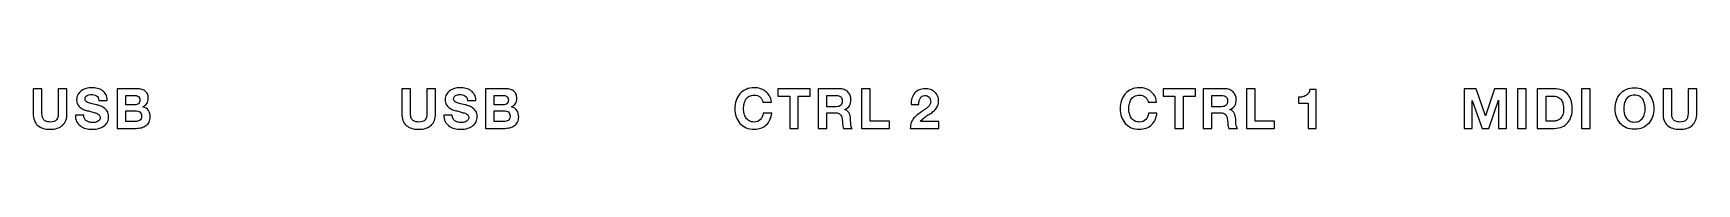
# Model space of a CAD drawing. Header units: millimetres. Extents: x -172 to 211, y 60 to 70.
# Drawn here: x -171.8 to 17.4, y 62.9 to 67.6 of the extents above; entities that cross this region are included whole.
import ezdxf

# ---------------------------------------------------------------- set-up
doc = ezdxf.new("R2010")
doc.units = ezdxf.units.MM
doc.layers.add('CUT', color=7, linetype='Continuous')

msp = doc.modelspace()

# ---------------------------------------------------------------- linework, layer by layer
at = {"layer": 'CUT'}
for points in [[(-170.85, 64.7), (-170.85, 67.5), (-171.84, 67.5), (-171.84, 64.7)], [(-168, 64.7), (-168, 67.5), (-168.99, 67.5), (-168.99, 64.7)], [(-162.3, 67.5), (-162.3, 63), (-160.12, 63)], [(-160.18, 67.5), (-162.3, 67.5)], [(-161.31, 65.68), (-161.31, 66.73), (-160.38, 66.73)], [(-128.92, 64.7), (-128.92, 67.5), (-129.91, 67.5), (-129.91, 64.7)], [(-126.07, 64.7), (-126.07, 67.5), (-127.06, 67.5), (-127.06, 64.7)], [(-120.38, 67.5), (-120.38, 63), (-118.19, 63)], [(-118.26, 67.5), (-120.38, 67.5)], [(-119.39, 65.68), (-119.39, 66.73), (-118.46, 66.73)], [(-85.78, 66.67), (-85.78, 63), (-84.8, 63), (-84.8, 66.67), (-83.45, 66.67), (-83.45, 67.5), (-87.13, 67.5), (-87.13, 66.67), (-85.78, 66.67)], [(-82.55, 67.5), (-82.55, 63), (-81.56, 63), (-81.56, 64.76), (-80.57, 64.76)], [(-80.13, 67.5), (-82.55, 67.5)], [(-81.56, 65.46), (-81.56, 66.73), (-80.48, 66.73)], [(-77.62, 67.5), (-77.62, 63), (-74.44, 63), (-74.44, 63.83), (-76.63, 63.83), (-76.63, 67.5), (-77.62, 67.5)], [(-41.96, 66.67), (-41.96, 63), (-40.97, 63), (-40.97, 66.67), (-39.62, 66.67), (-39.62, 67.5), (-43.31, 67.5), (-43.31, 66.67), (-41.96, 66.67)], [(-38.73, 67.5), (-38.73, 63), (-37.74, 63), (-37.74, 64.76), (-36.75, 64.76)], [(-36.3, 67.5), (-38.73, 67.5)], [(-37.74, 65.46), (-37.74, 66.73), (-36.65, 66.73)], [(-33.8, 67.5), (-33.8, 63), (-30.62, 63), (-30.62, 63.83), (-32.81, 63.83), (-32.81, 67.5), (-33.8, 67.5)], [(-27.9, 66.54), (-27.9, 65.86), (-26.79, 65.86), (-26.79, 63), (-25.89, 63)], [(-25.89, 63), (-25.89, 67.41), (-26.61, 67.41)], [(-9.07, 67.5), (-9.07, 63), (-8.14, 63), (-8.14, 66.16), (-8.13, 66.16), (-7.02, 63), (-6.26, 63), (-5.16, 66.19), (-5.15, 66.19), (-5.15, 63), (-4.22, 63), (-4.22, 67.5), (-5.61, 67.5), (-6.61, 64.41), (-6.62, 64.41), (-7.67, 67.5), (-9.07, 67.5)], [(-2.97, 67.5), (-2.97, 63), (-1.98, 63), (-1.98, 67.5), (-2.97, 67.5)], [(-0.73, 67.5), (-0.73, 63), (1.21, 63)], [(1.21, 67.5), (-0.73, 67.5)], [(0.26, 63.83), (0.26, 66.67), (0.96, 66.67)], [(4.31, 67.5), (4.31, 63), (5.3, 63), (5.3, 67.5), (4.31, 67.5)], [(14.56, 64.7), (14.56, 67.5), (13.57, 67.5), (13.57, 64.7)], [(17.41, 64.7), (17.41, 67.5), (16.42, 67.5), (16.42, 64.7)], [(-166.09, 64.49), (-167.05, 64.49)], [(-164.37, 66.16), (-163.42, 66.16)], [(-160.31, 65.68), (-161.31, 65.68)], [(-161.31, 63.77), (-161.31, 65), (-160.23, 65)], [(-124.17, 64.49), (-125.13, 64.49)], [(-122.45, 66.16), (-121.49, 66.16)], [(-118.38, 65.68), (-119.39, 65.68)], [(-119.39, 63.77), (-119.39, 65), (-118.31, 65)], [(-88.83, 65.99), (-87.87, 65.99)], [(-87.83, 64.73), (-88.79, 64.73)], [(-80.48, 65.46), (-81.56, 65.46)], [(-79.52, 65.12), (-79.52, 65.13)], [(-71.96, 65.72), (-71.1, 65.72)], [(-45, 65.99), (-44.05, 65.99)], [(-44.01, 64.73), (-44.97, 64.73)], [(-36.65, 65.46), (-37.74, 65.46)], [(-35.7, 65.12), (-35.7, 65.13)], [(-160.25, 63.77), (-161.31, 63.77)], [(-118.33, 63.77), (-119.39, 63.77)], [(-79.67, 63), (-78.68, 63)], [(-72.06, 63), (-68.82, 63), (-68.82, 63.77), (-70.9, 63.77)], [(-35.84, 63), (-34.85, 63)], [(1.14, 63.83), (0.26, 63.83)]]:
    msp.add_lwpolyline(points, dxfattribs=at)
for points, knots in [([(-163.42, 66.16), (-163.42, 66.42), (-163.47, 66.64), (-163.56, 66.82), (-163.66, 67.01), (-163.8, 67.16), (-163.96, 67.27), (-164.13, 67.39), (-164.32, 67.48), (-164.54, 67.53), (-164.76, 67.58), (-164.98, 67.61), (-165.22, 67.61), (-165.42, 67.61), (-165.62, 67.58), (-165.82, 67.53), (-166.02, 67.47), (-166.21, 67.39), (-166.37, 67.27), (-166.52, 67.16), (-166.65, 67.02), (-166.75, 66.85), (-166.85, 66.68), (-166.9, 66.48), (-166.9, 66.25), (-166.9, 66.04), (-166.86, 65.86), (-166.78, 65.72), (-166.71, 65.57), (-166.6, 65.45), (-166.48, 65.36), (-166.35, 65.26), (-166.21, 65.18), (-166.05, 65.12), (-165.89, 65.06), (-165.73, 65.01), (-165.56, 64.97)], [0, 0, 0, 0, 1, 1, 1, 2, 2, 2, 3, 3, 3, 4, 4, 4, 5, 5, 5, 6, 6, 6, 7, 7, 7, 8, 8, 8, 9, 9, 9, 10, 10, 10, 11, 11, 11, 12, 12, 12, 12]), ([(-164.6, 65.65), (-164.88, 65.72), (-165.11, 65.78), (-165.28, 65.82), (-165.46, 65.87), (-165.6, 65.92), (-165.69, 65.96), (-165.79, 66.01), (-165.86, 66.06), (-165.89, 66.11), (-165.93, 66.17), (-165.94, 66.24), (-165.94, 66.33), (-165.94, 66.42), (-165.92, 66.5), (-165.88, 66.57), (-165.84, 66.63), (-165.78, 66.68), (-165.72, 66.72), (-165.65, 66.77), (-165.58, 66.8), (-165.5, 66.81), (-165.42, 66.83), (-165.34, 66.84), (-165.26, 66.84), (-165.14, 66.84), (-165.03, 66.83), (-164.93, 66.81), (-164.82, 66.79), (-164.73, 66.75), (-164.65, 66.7), (-164.57, 66.65), (-164.51, 66.58), (-164.46, 66.49), (-164.41, 66.4), (-164.38, 66.29), (-164.37, 66.16)], [0, 0, 0, 0, 1, 1, 1, 2, 2, 2, 3, 3, 3, 4, 4, 4, 5, 5, 5, 6, 6, 6, 7, 7, 7, 8, 8, 8, 9, 9, 9, 10, 10, 10, 11, 11, 11, 12, 12, 12, 12]), ([(-160.38, 66.73), (-160.3, 66.73), (-160.21, 66.72), (-160.13, 66.71), (-160.05, 66.69), (-159.97, 66.67), (-159.91, 66.63), (-159.85, 66.59), (-159.8, 66.54), (-159.76, 66.47), (-159.72, 66.41), (-159.7, 66.32), (-159.7, 66.21), (-159.7, 66.03), (-159.76, 65.89), (-159.87, 65.8), (-159.99, 65.72), (-160.13, 65.68), (-160.31, 65.68)], [0, 0, 0, 0, 1, 1, 1, 2, 2, 2, 3, 3, 3, 4, 4, 4, 5, 5, 5, 6, 6, 6, 6]), ([(-159.36, 65.45), (-159.16, 65.54), (-159, 65.67), (-158.9, 65.82), (-158.8, 65.97), (-158.75, 66.16), (-158.75, 66.38), (-158.75, 66.59), (-158.78, 66.77), (-158.85, 66.91), (-158.92, 67.06), (-159.02, 67.17), (-159.14, 67.26), (-159.27, 67.34), (-159.42, 67.41), (-159.6, 67.44), (-159.77, 67.48), (-159.97, 67.5), (-160.18, 67.5)], [0, 0, 0, 0, 1, 1, 1, 2, 2, 2, 3, 3, 3, 4, 4, 4, 5, 5, 5, 6, 6, 6, 6]), ([(-121.49, 66.16), (-121.49, 66.42), (-121.54, 66.64), (-121.64, 66.82), (-121.74, 67.01), (-121.87, 67.16), (-122.04, 67.27), (-122.21, 67.39), (-122.4, 67.48), (-122.62, 67.53), (-122.83, 67.58), (-123.06, 67.61), (-123.29, 67.61), (-123.49, 67.61), (-123.7, 67.58), (-123.9, 67.53), (-124.1, 67.47), (-124.28, 67.39), (-124.44, 67.27), (-124.6, 67.16), (-124.73, 67.02), (-124.83, 66.85), (-124.93, 66.68), (-124.98, 66.48), (-124.98, 66.25), (-124.98, 66.04), (-124.94, 65.86), (-124.86, 65.72), (-124.78, 65.57), (-124.68, 65.45), (-124.55, 65.36), (-124.43, 65.26), (-124.28, 65.18), (-124.13, 65.12), (-123.97, 65.06), (-123.8, 65.01), (-123.63, 64.97)], [0, 0, 0, 0, 1, 1, 1, 2, 2, 2, 3, 3, 3, 4, 4, 4, 5, 5, 5, 6, 6, 6, 7, 7, 7, 8, 8, 8, 9, 9, 9, 10, 10, 10, 11, 11, 11, 12, 12, 12, 12]), ([(-122.68, 65.65), (-122.96, 65.72), (-123.19, 65.78), (-123.36, 65.82), (-123.53, 65.87), (-123.67, 65.92), (-123.77, 65.96), (-123.87, 66.01), (-123.93, 66.06), (-123.97, 66.11), (-124, 66.17), (-124.02, 66.24), (-124.02, 66.33), (-124.02, 66.42), (-124, 66.5), (-123.96, 66.57), (-123.91, 66.63), (-123.86, 66.68), (-123.79, 66.72), (-123.73, 66.77), (-123.66, 66.8), (-123.58, 66.81), (-123.5, 66.83), (-123.42, 66.84), (-123.34, 66.84), (-123.22, 66.84), (-123.1, 66.83), (-123, 66.81), (-122.9, 66.79), (-122.81, 66.75), (-122.73, 66.7), (-122.65, 66.65), (-122.58, 66.58), (-122.53, 66.49), (-122.49, 66.4), (-122.46, 66.29), (-122.45, 66.16)], [0, 0, 0, 0, 1, 1, 1, 2, 2, 2, 3, 3, 3, 4, 4, 4, 5, 5, 5, 6, 6, 6, 7, 7, 7, 8, 8, 8, 9, 9, 9, 10, 10, 10, 11, 11, 11, 12, 12, 12, 12]), ([(-118.46, 66.73), (-118.37, 66.73), (-118.29, 66.72), (-118.2, 66.71), (-118.12, 66.69), (-118.05, 66.67), (-117.99, 66.63), (-117.92, 66.59), (-117.87, 66.54), (-117.84, 66.47), (-117.8, 66.41), (-117.78, 66.32), (-117.78, 66.21), (-117.78, 66.03), (-117.84, 65.89), (-117.95, 65.8), (-118.06, 65.72), (-118.21, 65.68), (-118.38, 65.68)], [0, 0, 0, 0, 1, 1, 1, 2, 2, 2, 3, 3, 3, 4, 4, 4, 5, 5, 5, 6, 6, 6, 6]), ([(-117.43, 65.45), (-117.23, 65.54), (-117.08, 65.67), (-116.97, 65.82), (-116.87, 65.97), (-116.82, 66.16), (-116.82, 66.38), (-116.82, 66.59), (-116.86, 66.77), (-116.92, 66.91), (-116.99, 67.06), (-117.09, 67.17), (-117.22, 67.26), (-117.34, 67.34), (-117.49, 67.41), (-117.67, 67.44), (-117.85, 67.48), (-118.04, 67.5), (-118.26, 67.5)], [0, 0, 0, 0, 1, 1, 1, 2, 2, 2, 3, 3, 3, 4, 4, 4, 5, 5, 5, 6, 6, 6, 6]), ([(-87.87, 65.99), (-87.9, 66.25), (-87.97, 66.48), (-88.09, 66.68), (-88.2, 66.88), (-88.34, 67.05), (-88.52, 67.19), (-88.69, 67.32), (-88.89, 67.43), (-89.11, 67.5), (-89.33, 67.57), (-89.56, 67.61), (-89.81, 67.61), (-90.16, 67.61), (-90.47, 67.55), (-90.74, 67.42), (-91.02, 67.3), (-91.25, 67.13), (-91.44, 66.92), (-91.63, 66.71), (-91.77, 66.45), (-91.87, 66.17), (-91.97, 65.88), (-92.02, 65.57), (-92.02, 65.23), (-92.02, 64.9), (-91.97, 64.6), (-91.87, 64.31), (-91.77, 64.03), (-91.63, 63.78), (-91.44, 63.57), (-91.25, 63.36), (-91.02, 63.2), (-90.74, 63.08), (-90.47, 62.96), (-90.16, 62.9), (-89.81, 62.9), (-89.53, 62.9), (-89.28, 62.94), (-89.05, 63.03), (-88.82, 63.11), (-88.62, 63.23), (-88.44, 63.39), (-88.27, 63.55), (-88.13, 63.74), (-88.03, 63.97), (-87.92, 64.2), (-87.86, 64.45), (-87.83, 64.73)], [0, 0, 0, 0, 1, 1, 1, 2, 2, 2, 3, 3, 3, 4, 4, 4, 5, 5, 5, 6, 6, 6, 7, 7, 7, 8, 8, 8, 9, 9, 9, 10, 10, 10, 11, 11, 11, 12, 12, 12, 13, 13, 13, 14, 14, 14, 15, 15, 15, 16, 16, 16, 16]), ([(-88.79, 64.73), (-88.83, 64.43), (-88.93, 64.19), (-89.1, 64), (-89.27, 63.82), (-89.51, 63.72), (-89.81, 63.72), (-90.03, 63.72), (-90.22, 63.77), (-90.38, 63.85), (-90.53, 63.94), (-90.66, 64.05), (-90.76, 64.2), (-90.85, 64.34), (-90.92, 64.5), (-90.97, 64.68), (-91.01, 64.86), (-91.03, 65.04), (-91.03, 65.23), (-91.03, 65.43), (-91.01, 65.62), (-90.97, 65.8), (-90.92, 65.99), (-90.85, 66.15), (-90.76, 66.3), (-90.66, 66.44), (-90.53, 66.56), (-90.38, 66.65), (-90.22, 66.73), (-90.03, 66.78), (-89.81, 66.78), (-89.69, 66.78), (-89.57, 66.76), (-89.46, 66.72), (-89.35, 66.68), (-89.25, 66.62), (-89.16, 66.55), (-89.07, 66.48), (-89, 66.39), (-88.94, 66.3), (-88.88, 66.2), (-88.85, 66.1), (-88.83, 65.99)], [0, 0, 0, 0, 1, 1, 1, 2, 2, 2, 3, 3, 3, 4, 4, 4, 5, 5, 5, 6, 6, 6, 7, 7, 7, 8, 8, 8, 9, 9, 9, 10, 10, 10, 11, 11, 11, 12, 12, 12, 13, 13, 13, 14, 14, 14, 14]), ([(-80.48, 66.73), (-80.25, 66.73), (-80.08, 66.68), (-79.97, 66.58), (-79.85, 66.48), (-79.8, 66.33), (-79.8, 66.11), (-79.8, 65.88), (-79.85, 65.72), (-79.97, 65.62), (-80.08, 65.51), (-80.25, 65.46), (-80.48, 65.46)], [0, 0, 0, 0, 1, 1, 1, 2, 2, 2, 3, 3, 3, 4, 4, 4, 4]), ([(-79.52, 65.13), (-79.27, 65.23), (-79.09, 65.38), (-78.97, 65.57), (-78.86, 65.76), (-78.81, 65.99), (-78.81, 66.26), (-78.81, 66.43), (-78.84, 66.59), (-78.9, 66.74), (-78.96, 66.89), (-79.05, 67.02), (-79.16, 67.13), (-79.28, 67.25), (-79.42, 67.34), (-79.58, 67.4), (-79.74, 67.47), (-79.92, 67.5), (-80.13, 67.5)], [0, 0, 0, 0, 1, 1, 1, 2, 2, 2, 3, 3, 3, 4, 4, 4, 5, 5, 5, 6, 6, 6, 6]), ([(-71.1, 65.72), (-71.1, 65.83), (-71.09, 65.95), (-71.07, 66.07), (-71.04, 66.19), (-71, 66.3), (-70.95, 66.4), (-70.89, 66.5), (-70.82, 66.58), (-70.73, 66.64), (-70.64, 66.7), (-70.53, 66.73), (-70.4, 66.73), (-70.21, 66.73), (-70.05, 66.67), (-69.92, 66.55), (-69.8, 66.43), (-69.74, 66.26), (-69.74, 66.05), (-69.74, 65.92), (-69.77, 65.8), (-69.83, 65.69), (-69.89, 65.59), (-69.97, 65.49), (-70.06, 65.41), (-70.15, 65.32), (-70.25, 65.25), (-70.36, 65.18), (-70.47, 65.11), (-70.57, 65.04), (-70.67, 64.97), (-70.85, 64.84), (-71.03, 64.71), (-71.2, 64.59), (-71.37, 64.46), (-71.52, 64.32), (-71.65, 64.18), (-71.77, 64.03), (-71.87, 63.86), (-71.95, 63.67), (-72.02, 63.48), (-72.06, 63.26), (-72.06, 63)], [0, 0, 0, 0, 1, 1, 1, 2, 2, 2, 3, 3, 3, 4, 4, 4, 5, 5, 5, 6, 6, 6, 7, 7, 7, 8, 8, 8, 9, 9, 9, 10, 10, 10, 11, 11, 11, 12, 12, 12, 13, 13, 13, 14, 14, 14, 14]), ([(-70.9, 63.77), (-70.8, 63.92), (-70.67, 64.05), (-70.53, 64.17), (-70.38, 64.28), (-70.24, 64.39), (-70.09, 64.48), (-69.93, 64.58), (-69.78, 64.68), (-69.63, 64.78), (-69.49, 64.88), (-69.35, 65), (-69.23, 65.12), (-69.12, 65.24), (-69.02, 65.39), (-68.95, 65.55), (-68.88, 65.71), (-68.84, 65.9), (-68.84, 66.12), (-68.84, 66.33), (-68.88, 66.53), (-68.97, 66.7), (-69.05, 66.87), (-69.16, 67.02), (-69.3, 67.13), (-69.44, 67.25), (-69.6, 67.34), (-69.78, 67.41), (-69.96, 67.47), (-70.15, 67.5), (-70.36, 67.5), (-70.62, 67.5), (-70.86, 67.45), (-71.06, 67.36), (-71.26, 67.27), (-71.43, 67.15), (-71.57, 66.99), (-71.7, 66.82), (-71.8, 66.64), (-71.87, 66.42), (-71.94, 66.2), (-71.97, 65.97), (-71.96, 65.72)], [0, 0, 0, 0, 1, 1, 1, 2, 2, 2, 3, 3, 3, 4, 4, 4, 5, 5, 5, 6, 6, 6, 7, 7, 7, 8, 8, 8, 9, 9, 9, 10, 10, 10, 11, 11, 11, 12, 12, 12, 13, 13, 13, 14, 14, 14, 14]), ([(-44.05, 65.99), (-44.08, 66.25), (-44.15, 66.48), (-44.26, 66.68), (-44.37, 66.88), (-44.52, 67.05), (-44.69, 67.19), (-44.87, 67.32), (-45.06, 67.43), (-45.28, 67.5), (-45.51, 67.57), (-45.74, 67.61), (-45.99, 67.61), (-46.33, 67.61), (-46.64, 67.55), (-46.92, 67.42), (-47.19, 67.3), (-47.42, 67.13), (-47.61, 66.92), (-47.8, 66.71), (-47.95, 66.45), (-48.05, 66.17), (-48.15, 65.88), (-48.2, 65.57), (-48.2, 65.23), (-48.2, 64.9), (-48.15, 64.6), (-48.05, 64.31), (-47.95, 64.03), (-47.8, 63.78), (-47.61, 63.57), (-47.42, 63.36), (-47.19, 63.2), (-46.92, 63.08), (-46.64, 62.96), (-46.33, 62.9), (-45.99, 62.9), (-45.71, 62.9), (-45.46, 62.94), (-45.22, 63.03), (-44.99, 63.11), (-44.79, 63.23), (-44.62, 63.39), (-44.45, 63.55), (-44.31, 63.74), (-44.2, 63.97), (-44.1, 64.2), (-44.03, 64.45), (-44.01, 64.73)], [0, 0, 0, 0, 1, 1, 1, 2, 2, 2, 3, 3, 3, 4, 4, 4, 5, 5, 5, 6, 6, 6, 7, 7, 7, 8, 8, 8, 9, 9, 9, 10, 10, 10, 11, 11, 11, 12, 12, 12, 13, 13, 13, 14, 14, 14, 15, 15, 15, 16, 16, 16, 16]), ([(-44.97, 64.73), (-45, 64.43), (-45.11, 64.19), (-45.28, 64), (-45.45, 63.82), (-45.68, 63.72), (-45.99, 63.72), (-46.21, 63.72), (-46.4, 63.77), (-46.55, 63.85), (-46.71, 63.94), (-46.84, 64.05), (-46.93, 64.2), (-47.03, 64.34), (-47.1, 64.5), (-47.14, 64.68), (-47.19, 64.86), (-47.21, 65.04), (-47.21, 65.23), (-47.21, 65.43), (-47.19, 65.62), (-47.14, 65.8), (-47.1, 65.99), (-47.03, 66.15), (-46.93, 66.3), (-46.84, 66.44), (-46.71, 66.56), (-46.55, 66.65), (-46.4, 66.73), (-46.21, 66.78), (-45.99, 66.78), (-45.87, 66.78), (-45.75, 66.76), (-45.64, 66.72), (-45.53, 66.68), (-45.43, 66.62), (-45.34, 66.55), (-45.25, 66.48), (-45.18, 66.39), (-45.12, 66.3), (-45.06, 66.2), (-45.02, 66.1), (-45, 65.99)], [0, 0, 0, 0, 1, 1, 1, 2, 2, 2, 3, 3, 3, 4, 4, 4, 5, 5, 5, 6, 6, 6, 7, 7, 7, 8, 8, 8, 9, 9, 9, 10, 10, 10, 11, 11, 11, 12, 12, 12, 13, 13, 13, 14, 14, 14, 14]), ([(-36.65, 66.73), (-36.43, 66.73), (-36.26, 66.68), (-36.14, 66.58), (-36.03, 66.48), (-35.97, 66.33), (-35.97, 66.11), (-35.97, 65.88), (-36.03, 65.72), (-36.14, 65.62), (-36.26, 65.51), (-36.43, 65.46), (-36.65, 65.46)], [0, 0, 0, 0, 1, 1, 1, 2, 2, 2, 3, 3, 3, 4, 4, 4, 4]), ([(-35.7, 65.13), (-35.44, 65.23), (-35.26, 65.38), (-35.15, 65.57), (-35.04, 65.76), (-34.98, 65.99), (-34.98, 66.26), (-34.98, 66.43), (-35.01, 66.59), (-35.07, 66.74), (-35.14, 66.89), (-35.22, 67.02), (-35.34, 67.13), (-35.45, 67.25), (-35.59, 67.34), (-35.76, 67.4), (-35.92, 67.47), (-36.1, 67.5), (-36.3, 67.5)], [0, 0, 0, 0, 1, 1, 1, 2, 2, 2, 3, 3, 3, 4, 4, 4, 5, 5, 5, 6, 6, 6, 6]), ([(-26.61, 67.41), (-26.63, 67.24), (-26.68, 67.1), (-26.76, 66.99), (-26.84, 66.88), (-26.94, 66.78), (-27.06, 66.72), (-27.17, 66.65), (-27.3, 66.6), (-27.45, 66.57), (-27.59, 66.54), (-27.74, 66.53), (-27.9, 66.54)], [0, 0, 0, 0, 1, 1, 1, 2, 2, 2, 3, 3, 3, 4, 4, 4, 4]), ([(0.96, 66.67), (1.21, 66.67), (1.41, 66.63), (1.58, 66.56), (1.74, 66.49), (1.88, 66.39), (1.98, 66.26), (2.08, 66.13), (2.15, 65.98), (2.19, 65.8), (2.24, 65.61), (2.26, 65.41), (2.26, 65.18), (2.26, 64.93), (2.23, 64.72), (2.17, 64.55), (2.1, 64.38), (2.02, 64.24), (1.91, 64.13), (1.81, 64.02), (1.69, 63.95), (1.55, 63.9), (1.42, 63.86), (1.28, 63.83), (1.14, 63.83)], [0, 0, 0, 0, 1, 1, 1, 2, 2, 2, 3, 3, 3, 4, 4, 4, 5, 5, 5, 6, 6, 6, 7, 7, 7, 8, 8, 8, 8]), ([(1.21, 63), (1.55, 63), (1.85, 63.06), (2.11, 63.17), (2.36, 63.29), (2.57, 63.45), (2.74, 63.65), (2.91, 63.85), (3.04, 64.09), (3.12, 64.37), (3.21, 64.64), (3.25, 64.95), (3.25, 65.28), (3.25, 65.65), (3.2, 65.97), (3.1, 66.25), (2.99, 66.53), (2.85, 66.76), (2.67, 66.95), (2.48, 67.13), (2.27, 67.27), (2.02, 67.36), (1.77, 67.45), (1.5, 67.5), (1.21, 67.5)], [0, 0, 0, 0, 1, 1, 1, 2, 2, 2, 3, 3, 3, 4, 4, 4, 5, 5, 5, 6, 6, 6, 7, 7, 7, 8, 8, 8, 8]), ([(8.11, 65.23), (8.11, 64.9), (8.16, 64.6), (8.26, 64.31), (8.36, 64.03), (8.51, 63.78), (8.7, 63.57), (8.88, 63.36), (9.12, 63.2), (9.39, 63.08), (9.67, 62.96), (9.98, 62.9), (10.32, 62.9), (10.67, 62.9), (10.98, 62.96), (11.25, 63.08), (11.53, 63.2), (11.76, 63.36), (11.95, 63.57), (12.14, 63.78), (12.28, 64.03), (12.38, 64.31), (12.48, 64.6), (12.53, 64.9), (12.53, 65.23), (12.53, 65.57), (12.48, 65.88), (12.38, 66.17), (12.28, 66.45), (12.14, 66.71), (11.95, 66.92), (11.76, 67.13), (11.53, 67.3), (11.25, 67.42), (10.98, 67.55), (10.67, 67.61), (10.32, 67.61), (9.98, 67.61), (9.67, 67.55), (9.39, 67.42), (9.12, 67.3), (8.88, 67.13), (8.7, 66.92), (8.51, 66.71), (8.36, 66.45), (8.26, 66.17), (8.16, 65.88), (8.11, 65.57), (8.11, 65.23)], [0, 0, 0, 0, 1, 1, 1, 2, 2, 2, 3, 3, 3, 4, 4, 4, 5, 5, 5, 6, 6, 6, 7, 7, 7, 8, 8, 8, 9, 9, 9, 10, 10, 10, 11, 11, 11, 12, 12, 12, 13, 13, 13, 14, 14, 14, 15, 15, 15, 16, 16, 16, 16]), ([(9.1, 65.23), (9.1, 65.43), (9.12, 65.62), (9.16, 65.8), (9.21, 65.99), (9.28, 66.15), (9.38, 66.3), (9.47, 66.44), (9.6, 66.56), (9.75, 66.65), (9.91, 66.73), (10.1, 66.78), (10.32, 66.78), (10.54, 66.78), (10.73, 66.73), (10.89, 66.65), (11.04, 66.56), (11.17, 66.44), (11.27, 66.3), (11.36, 66.15), (11.43, 65.99), (11.48, 65.8), (11.52, 65.62), (11.54, 65.43), (11.54, 65.23), (11.54, 65.04), (11.52, 64.86), (11.48, 64.68), (11.43, 64.5), (11.36, 64.34), (11.27, 64.2), (11.17, 64.05), (11.04, 63.94), (10.89, 63.85), (10.73, 63.77), (10.54, 63.72), (10.32, 63.72), (10.1, 63.72), (9.91, 63.77), (9.75, 63.85), (9.6, 63.94), (9.47, 64.05), (9.38, 64.2), (9.28, 64.34), (9.21, 64.5), (9.16, 64.68), (9.12, 64.86), (9.1, 65.04), (9.1, 65.23)], [0, 0, 0, 0, 1, 1, 1, 2, 2, 2, 3, 3, 3, 4, 4, 4, 5, 5, 5, 6, 6, 6, 7, 7, 7, 8, 8, 8, 9, 9, 9, 10, 10, 10, 11, 11, 11, 12, 12, 12, 13, 13, 13, 14, 14, 14, 15, 15, 15, 16, 16, 16, 16]), ([(-171.84, 64.7), (-171.84, 64.09), (-171.67, 63.63), (-171.33, 63.34), (-171, 63.05), (-170.53, 62.9), (-169.92, 62.9), (-169.32, 62.9), (-168.85, 63.05), (-168.51, 63.34), (-168.17, 63.64), (-168, 64.09), (-168, 64.7)], [0, 0, 0, 0, 1, 1, 1, 2, 2, 2, 3, 3, 3, 4, 4, 4, 4]), ([(-168.99, 64.7), (-168.99, 64.37), (-169.05, 64.12), (-169.19, 63.96), (-169.32, 63.8), (-169.57, 63.72), (-169.92, 63.72), (-170.12, 63.72), (-170.28, 63.75), (-170.4, 63.81), (-170.52, 63.87), (-170.62, 63.94), (-170.68, 64.03), (-170.75, 64.12), (-170.79, 64.22), (-170.81, 64.34), (-170.84, 64.46), (-170.85, 64.58), (-170.85, 64.7)], [0, 0, 0, 0, 1, 1, 1, 2, 2, 2, 3, 3, 3, 4, 4, 4, 5, 5, 5, 6, 6, 6, 6]), ([(-167.05, 64.49), (-167.06, 64.22), (-167.01, 63.98), (-166.9, 63.78), (-166.8, 63.57), (-166.65, 63.41), (-166.48, 63.28), (-166.3, 63.15), (-166.09, 63.05), (-165.86, 62.99), (-165.62, 62.93), (-165.38, 62.9), (-165.14, 62.9), (-164.83, 62.9), (-164.56, 62.93), (-164.33, 63.01), (-164.09, 63.08), (-163.9, 63.18), (-163.74, 63.31), (-163.58, 63.43), (-163.46, 63.59), (-163.38, 63.76), (-163.3, 63.94), (-163.26, 64.13), (-163.26, 64.34), (-163.26, 64.59), (-163.32, 64.8), (-163.43, 64.96), (-163.53, 65.12), (-163.66, 65.25), (-163.81, 65.34), (-163.95, 65.44), (-164.1, 65.51), (-164.25, 65.56), (-164.4, 65.6), (-164.52, 65.63), (-164.6, 65.65)], [0, 0, 0, 0, 1, 1, 1, 2, 2, 2, 3, 3, 3, 4, 4, 4, 5, 5, 5, 6, 6, 6, 7, 7, 7, 8, 8, 8, 9, 9, 9, 10, 10, 10, 11, 11, 11, 12, 12, 12, 12]), ([(-165.56, 64.97), (-165.39, 64.92), (-165.23, 64.88), (-165.07, 64.84), (-164.91, 64.8), (-164.77, 64.76), (-164.64, 64.71), (-164.52, 64.66), (-164.42, 64.59), (-164.34, 64.52), (-164.26, 64.44), (-164.22, 64.34), (-164.22, 64.22), (-164.22, 64.11), (-164.25, 64.02), (-164.31, 63.94), (-164.37, 63.87), (-164.44, 63.81), (-164.53, 63.77), (-164.62, 63.73), (-164.71, 63.7), (-164.81, 63.68), (-164.92, 63.67), (-165.01, 63.66), (-165.1, 63.66), (-165.23, 63.66), (-165.35, 63.68), (-165.48, 63.71), (-165.6, 63.74), (-165.7, 63.79), (-165.79, 63.85), (-165.89, 63.92), (-165.96, 64), (-166.01, 64.11), (-166.07, 64.21), (-166.09, 64.34), (-166.09, 64.49)], [0, 0, 0, 0, 1, 1, 1, 2, 2, 2, 3, 3, 3, 4, 4, 4, 5, 5, 5, 6, 6, 6, 7, 7, 7, 8, 8, 8, 9, 9, 9, 10, 10, 10, 11, 11, 11, 12, 12, 12, 12]), ([(-160.23, 65), (-160.02, 65), (-159.85, 64.95), (-159.72, 64.86), (-159.59, 64.76), (-159.52, 64.59), (-159.52, 64.36), (-159.52, 64.24), (-159.54, 64.15), (-159.58, 64.07), (-159.62, 64), (-159.67, 63.94), (-159.74, 63.89), (-159.81, 63.85), (-159.89, 63.82), (-159.97, 63.8), (-160.06, 63.78), (-160.16, 63.77), (-160.25, 63.77)], [0, 0, 0, 0, 1, 1, 1, 2, 2, 2, 3, 3, 3, 4, 4, 4, 5, 5, 5, 6, 6, 6, 6]), ([(-160.12, 63), (-159.92, 63), (-159.72, 63.03), (-159.53, 63.08), (-159.34, 63.13), (-159.17, 63.2), (-159.02, 63.31), (-158.87, 63.41), (-158.75, 63.55), (-158.66, 63.72), (-158.58, 63.88), (-158.53, 64.08), (-158.53, 64.3), (-158.53, 64.59), (-158.6, 64.83), (-158.74, 65.03), (-158.87, 65.23), (-159.08, 65.37), (-159.36, 65.45)], [0, 0, 0, 0, 1, 1, 1, 2, 2, 2, 3, 3, 3, 4, 4, 4, 5, 5, 5, 6, 6, 6, 6]), ([(-129.91, 64.7), (-129.91, 64.09), (-129.74, 63.63), (-129.41, 63.34), (-129.08, 63.05), (-128.6, 62.9), (-127.99, 62.9), (-127.39, 62.9), (-126.92, 63.05), (-126.58, 63.34), (-126.24, 63.64), (-126.07, 64.09), (-126.07, 64.7)], [0, 0, 0, 0, 1, 1, 1, 2, 2, 2, 3, 3, 3, 4, 4, 4, 4]), ([(-127.06, 64.7), (-127.06, 64.37), (-127.13, 64.12), (-127.26, 63.96), (-127.4, 63.8), (-127.64, 63.72), (-127.99, 63.72), (-128.2, 63.72), (-128.36, 63.75), (-128.48, 63.81), (-128.6, 63.87), (-128.69, 63.94), (-128.76, 64.03), (-128.82, 64.12), (-128.87, 64.22), (-128.89, 64.34), (-128.91, 64.46), (-128.92, 64.58), (-128.92, 64.7)], [0, 0, 0, 0, 1, 1, 1, 2, 2, 2, 3, 3, 3, 4, 4, 4, 5, 5, 5, 6, 6, 6, 6]), ([(-125.13, 64.49), (-125.13, 64.22), (-125.08, 63.98), (-124.98, 63.78), (-124.87, 63.57), (-124.73, 63.41), (-124.55, 63.28), (-124.37, 63.15), (-124.17, 63.05), (-123.93, 62.99), (-123.7, 62.93), (-123.46, 62.9), (-123.21, 62.9), (-122.9, 62.9), (-122.63, 62.93), (-122.4, 63.01), (-122.17, 63.08), (-121.97, 63.18), (-121.82, 63.31), (-121.66, 63.43), (-121.54, 63.59), (-121.46, 63.76), (-121.38, 63.94), (-121.34, 64.13), (-121.34, 64.34), (-121.34, 64.59), (-121.39, 64.8), (-121.5, 64.96), (-121.61, 65.12), (-121.73, 65.25), (-121.88, 65.34), (-122.03, 65.44), (-122.18, 65.51), (-122.33, 65.56), (-122.48, 65.6), (-122.59, 65.63), (-122.68, 65.65)], [0, 0, 0, 0, 1, 1, 1, 2, 2, 2, 3, 3, 3, 4, 4, 4, 5, 5, 5, 6, 6, 6, 7, 7, 7, 8, 8, 8, 9, 9, 9, 10, 10, 10, 11, 11, 11, 12, 12, 12, 12]), ([(-123.63, 64.97), (-123.47, 64.92), (-123.31, 64.88), (-123.15, 64.84), (-122.99, 64.8), (-122.85, 64.76), (-122.72, 64.71), (-122.59, 64.66), (-122.49, 64.59), (-122.41, 64.52), (-122.34, 64.44), (-122.3, 64.34), (-122.3, 64.22), (-122.3, 64.11), (-122.33, 64.02), (-122.39, 63.94), (-122.44, 63.87), (-122.52, 63.81), (-122.61, 63.77), (-122.69, 63.73), (-122.79, 63.7), (-122.89, 63.68), (-122.99, 63.67), (-123.09, 63.66), (-123.17, 63.66), (-123.3, 63.66), (-123.43, 63.68), (-123.55, 63.71), (-123.67, 63.74), (-123.78, 63.79), (-123.87, 63.85), (-123.96, 63.92), (-124.03, 64), (-124.09, 64.11), (-124.14, 64.21), (-124.17, 64.34), (-124.17, 64.49)], [0, 0, 0, 0, 1, 1, 1, 2, 2, 2, 3, 3, 3, 4, 4, 4, 5, 5, 5, 6, 6, 6, 7, 7, 7, 8, 8, 8, 9, 9, 9, 10, 10, 10, 11, 11, 11, 12, 12, 12, 12]), ([(-118.31, 65), (-118.09, 65), (-117.92, 64.95), (-117.79, 64.86), (-117.66, 64.76), (-117.6, 64.59), (-117.6, 64.36), (-117.6, 64.24), (-117.62, 64.15), (-117.66, 64.07), (-117.7, 64), (-117.75, 63.94), (-117.82, 63.89), (-117.88, 63.85), (-117.96, 63.82), (-118.05, 63.8), (-118.14, 63.78), (-118.23, 63.77), (-118.33, 63.77)], [0, 0, 0, 0, 1, 1, 1, 2, 2, 2, 3, 3, 3, 4, 4, 4, 5, 5, 5, 6, 6, 6, 6]), ([(-118.19, 63), (-117.99, 63), (-117.8, 63.03), (-117.61, 63.08), (-117.41, 63.13), (-117.24, 63.2), (-117.09, 63.31), (-116.95, 63.41), (-116.83, 63.55), (-116.74, 63.72), (-116.65, 63.88), (-116.61, 64.08), (-116.61, 64.3), (-116.61, 64.59), (-116.67, 64.83), (-116.81, 65.03), (-116.95, 65.23), (-117.15, 65.37), (-117.43, 65.45)], [0, 0, 0, 0, 1, 1, 1, 2, 2, 2, 3, 3, 3, 4, 4, 4, 5, 5, 5, 6, 6, 6, 6]), ([(-80.57, 64.76), (-80.32, 64.76), (-80.15, 64.7), (-80.04, 64.59), (-79.93, 64.49), (-79.86, 64.31), (-79.82, 64.08), (-79.8, 63.9), (-79.78, 63.71), (-79.77, 63.51), (-79.75, 63.31), (-79.72, 63.14), (-79.67, 63)], [0, 0, 0, 0, 1, 1, 1, 2, 2, 2, 3, 3, 3, 4, 4, 4, 4]), ([(-78.86, 64.07), (-78.87, 64.18), (-78.89, 64.29), (-78.91, 64.41), (-78.94, 64.52), (-78.97, 64.62), (-79.02, 64.72), (-79.07, 64.81), (-79.14, 64.89), (-79.22, 64.96), (-79.3, 65.03), (-79.4, 65.08), (-79.52, 65.12)], [0, 0, 0, 0, 1, 1, 1, 2, 2, 2, 3, 3, 3, 4, 4, 4, 4]), ([(-36.75, 64.76), (-36.5, 64.76), (-36.32, 64.7), (-36.21, 64.59), (-36.1, 64.49), (-36.03, 64.31), (-36, 64.08), (-35.97, 63.9), (-35.95, 63.71), (-35.94, 63.51), (-35.93, 63.31), (-35.89, 63.14), (-35.84, 63)], [0, 0, 0, 0, 1, 1, 1, 2, 2, 2, 3, 3, 3, 4, 4, 4, 4]), ([(-35.04, 64.07), (-35.05, 64.18), (-35.06, 64.29), (-35.09, 64.41), (-35.11, 64.52), (-35.15, 64.62), (-35.2, 64.72), (-35.25, 64.81), (-35.31, 64.89), (-35.39, 64.96), (-35.47, 65.03), (-35.57, 65.08), (-35.7, 65.12)], [0, 0, 0, 0, 1, 1, 1, 2, 2, 2, 3, 3, 3, 4, 4, 4, 4]), ([(13.57, 64.7), (13.57, 64.09), (13.73, 63.63), (14.07, 63.34), (14.4, 63.05), (14.87, 62.9), (15.48, 62.9), (16.08, 62.9), (16.55, 63.05), (16.89, 63.34), (17.24, 63.64), (17.41, 64.09), (17.41, 64.7)], [0, 0, 0, 0, 1, 1, 1, 2, 2, 2, 3, 3, 3, 4, 4, 4, 4]), ([(16.42, 64.7), (16.42, 64.37), (16.35, 64.12), (16.21, 63.96), (16.08, 63.8), (15.84, 63.72), (15.48, 63.72), (15.28, 63.72), (15.12, 63.75), (15, 63.81), (14.88, 63.87), (14.79, 63.94), (14.72, 64.03), (14.65, 64.12), (14.61, 64.22), (14.59, 64.34), (14.57, 64.46), (14.56, 64.58), (14.56, 64.7)], [0, 0, 0, 0, 1, 1, 1, 2, 2, 2, 3, 3, 3, 4, 4, 4, 5, 5, 5, 6, 6, 6, 6]), ([(-78.68, 63), (-78.72, 63.06), (-78.76, 63.14), (-78.78, 63.23), (-78.8, 63.32), (-78.82, 63.42), (-78.83, 63.52), (-78.84, 63.62), (-78.85, 63.72), (-78.85, 63.81), (-78.86, 63.91), (-78.86, 63.99), (-78.86, 64.07)], [0, 0, 0, 0, 1, 1, 1, 2, 2, 2, 3, 3, 3, 4, 4, 4, 4]), ([(-34.85, 63), (-34.9, 63.06), (-34.93, 63.14), (-34.95, 63.23), (-34.98, 63.32), (-34.99, 63.42), (-35.01, 63.52), (-35.02, 63.62), (-35.02, 63.72), (-35.03, 63.81), (-35.03, 63.91), (-35.04, 63.99), (-35.04, 64.07)], [0, 0, 0, 0, 1, 1, 1, 2, 2, 2, 3, 3, 3, 4, 4, 4, 4])]:
    msp.add_open_spline(points, degree=3, knots=knots, dxfattribs=at)

doc.saveas('drawing.dxf')
